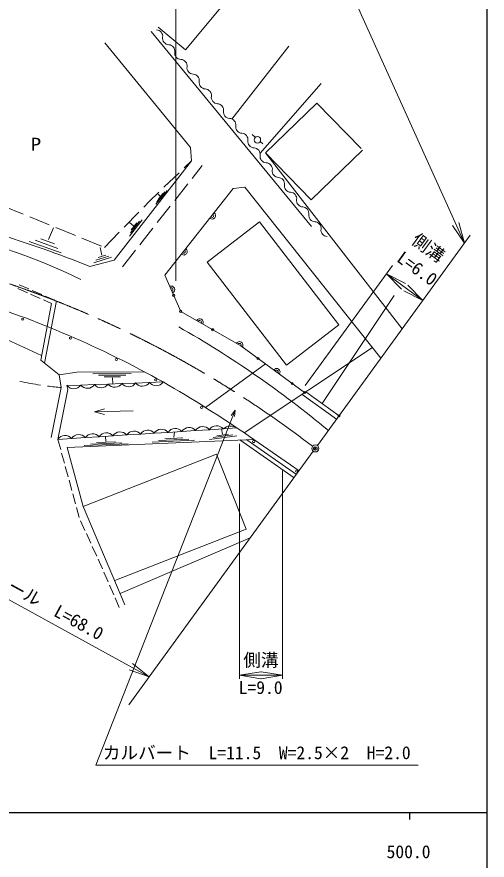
# Model space of a CAD drawing. Units: millimetres, scale not verified. Extents: x 40000 to 680000, y 20000 to 380000.
# Drawn here: x 512242 to 579000, y 198249 to 317958 of the extents above; entities that cross this region are included whole.
import ezdxf
from ezdxf.enums import TextEntityAlignment as Align

# ---------------------------------------------------------------- set-up
doc = ezdxf.new("R2010")
doc.units = ezdxf.units.MM
doc.header["$LTSCALE"] = 1000
doc.header["$PDMODE"] = 32
doc.header["$PDSIZE"] = 500
doc.linetypes.add('CHAIN', pattern=[18.5, 12, -1.5, 3.5, -1.5])
for name, color, linetype, lineweight in [('M-BGD', 7, 'Continuous', 13), ('M-BMK', 2, 'CHAIN', 13), ('M-STR-HTXT', 7, 'Continuous', 13), ('M-TTL-BAND', 7, 'Continuous', 25), ('M-WORK', 1, 'Continuous', 13)]:
    doc.layers.add(name, color=color, linetype=linetype, lineweight=lineweight)
doc.layers.add('M-OTRS', color=6, linetype='Continuous')
doc.styles.add('ＭＳ ゴシック', font='')
doc.styles.get('ＭＳ ゴシック').set_extended_font_data('MS Gothic')

# ---------------------------------------------------------------- blocks, each defined once
blk = doc.blocks.new('open_arrow')
at = {"color": 0, "linetype": 'Continuous', "lineweight": -2}
blk.add_lwpolyline([(7.5, 1.25), (0, 0), (7.5, -1.25)], dxfattribs=at)

msp = doc.modelspace()

# ---------------------------------------------------------------- linework, layer by layer
at = {"layer": 'M-BGD'}
msp.add_circle((554607, 256688), 500, dxfattribs=at)
at = {"layer": 'M-BMK'}
msp.add_arc((462771, 138087), 150000, 52.43954, 84.04307, dxfattribs=at)
at = {"layer": 'M-OTRS'}
msp.add_point((554607, 256688), dxfattribs=at)
at = {"layer": 'M-STR-HTXT'}
for q in [(542661, 261387), (543127, 261204)]:
    msp.add_line((543223, 262134), q, dxfattribs=at)
msp.add_lwpolyline([(543223, 262134), (523449, 211732), (569199, 211732)], dxfattribs=at)
at = {"layer": 'M-TTL-BAND'}
for p, q in [((579000, 20000), (579000, 370000)), ((40000, 205000), (579000, 205000)), ((568000, 205000), (568000, 204000))]:
    msp.add_line(p, q, dxfattribs=at)
at = {"layer": 'M-WORK'}
for p, q in [((534798, 280496), (534798, 331670)), ((555770, 330170), (575776, 285817)), ((541410, 319581), (536195, 313283)), ((532311, 316500), (536195, 313283)), ((531314, 315891), (554074, 288192)), ((536885, 299401), (524723, 314287)), ((550849, 313819), (542778, 303458)), ((555428, 308476), (546766, 298594)), ((554817, 305721), (547537, 298635)), ((554817, 305721), (561109, 299258)), ((546112, 300847), (545647, 301259)), ((537026, 297511), (536885, 299401)), ((547143, 299936), (546779, 300258)), ((547537, 298635), (554032, 291962)), ((547537, 298635), (566946, 273667)), ((561312, 299049), (554032, 291962)), ((537026, 297511), (526041, 283442)), ((536006, 296532), (537026, 297511)), ((533122, 293761), (535285, 295839)), ((537119, 295034), (538564, 296870)), ((533569, 293312), (531976, 291368)), ((542966, 293588), (533265, 281285)), ((534646, 291890), (536501, 294248)), ((542966, 293588), (544608, 293777)), ((544608, 293777), (563923, 269507)), ((530971, 291694), (532401, 293068)), ((533271, 293100), (532133, 291711)), ((532973, 292888), (532290, 292055)), ((532585, 292516), (532302, 292779)), ((510365, 291100), (513141, 289962)), ((530261, 290965), (530971, 291694)), ((532173, 288746), (534028, 291104)), ((527470, 288100), (529564, 290249)), ((514067, 289583), (516843, 288446)), ((530049, 289152), (528228, 286827)), ((528780, 288303), (528243, 288772)), ((529655, 288938), (528354, 287277)), ((529260, 288723), (528480, 287726)), ((539254, 283121), (546706, 288858)), ((557967, 274230), (546706, 288858)), ((516738, 286359), (517434, 287999)), ((517768, 288067), (520544, 286929)), ((524679, 285235), (526772, 287384)), ((529701, 285602), (531555, 287960)), ((518065, 285091), (514831, 286260)), ((517592, 285735), (515651, 286436)), ((521469, 286550), (524245, 285413)), ((576603, 286955), (554901, 257092)), ((518537, 284447), (514010, 286084)), ((524283, 284153), (524077, 285239)), ((525693, 283835), (523146, 283023)), ((525278, 283991), (523459, 283411)), ((524863, 284146), (523771, 283798)), ((527228, 282458), (529082, 284816)), ((526041, 283442), (522605, 282519)), ((539254, 283121), (550515, 268493)), ((565577, 282683), (553182, 265627)), ((564695, 281469), (569879, 277702)), ((533265, 281285), (535497, 276153)), ((512361, 279383), (513734, 278779)), ((512582, 279941), (513955, 279337)), ((514413, 279136), (515786, 278532)), ((498261, 277939), (515758, 269868)), ((514192, 278578), (515565, 277974)), ((516023, 277773), (517171, 277268)), ((516243, 278331), (517617, 277728)), ((565793, 278422), (555584, 263050)), ((515636, 269225), (517171, 277268)), ((516165, 268797), (517850, 277625)), ((535497, 276153), (544021, 271249)), ((557967, 274230), (550515, 268493)), ((544021, 271249), (553097, 264628)), ((562723, 271014), (544495, 258921)), ((515636, 269225), (518227, 267130)), ((539011, 262512), (547529, 268690)), ((518227, 267130), (520753, 267543)), ((518227, 267130), (518552, 265339)), ((520753, 267543), (530353, 267569)), ((523016, 267285), (528491, 267309)), ((523815, 267073), (527726, 267090)), ((521304, 265691), (523253, 265764)), ((523253, 265764), (525201, 265837)), ((524614, 266861), (526961, 266872)), ((525201, 265837), (527149, 265910)), ((525799, 266723), (525867, 265862)), ((527149, 265910), (529098, 265982)), ((529098, 265982), (531046, 266055)), ((531046, 266055), (532995, 266128)), ((518552, 265339), (517124, 258254)), ((519496, 265056), (518068, 257972)), ((519356, 265618), (521304, 265691)), ((519356, 265618), (519496, 265056)), ((553259, 264736), (557972, 261319)), ((552756, 264359), (557620, 260833)), ((523273, 261885), (524679, 262324)), ((528757, 262008), (523273, 261885)), ((523273, 261885), (524697, 261509)), ((525887, 258475), (527842, 258601)), ((527842, 258601), (529797, 258726)), ((529797, 258726), (531752, 258852)), ((531752, 258852), (533707, 258978)), ((533707, 258978), (535662, 259104)), ((534529, 258252), (534619, 259037)), ((535662, 259104), (537617, 259230)), ((537617, 259230), (539571, 259356)), ((539571, 259356), (541526, 259481)), ((542881, 258606), (540096, 258237)), ((542287, 258717), (540616, 258495)), ((541427, 258729), (541280, 259466)), ((541526, 259481), (543481, 259607)), ((518068, 257972), (520023, 258097)), ((518068, 257972), (518463, 256524)), ((519365, 256822), (545857, 257982)), ((520023, 258097), (521978, 258223)), ((521978, 258223), (523933, 258349)), ((527129, 257485), (522683, 257309)), ((526230, 257628), (523562, 257522)), ((523933, 258349), (525887, 258475)), ((524889, 257694), (524848, 258408)), ((537477, 257863), (531461, 257593)), ((536640, 258021), (532343, 257828)), ((535803, 258179), (533224, 258063)), ((543475, 258496), (539575, 257979)), ((543880, 257895), (551608, 252520)), ((544869, 257938), (551951, 253012)), ((545289, 258377), (552294, 253505)), ((521666, 248450), (519365, 256822)), ((528029, 257341), (521804, 257095)), ((554313, 256283), (528150, 220282)), ((543867, 257349), (543867, 224000)), ((518594, 256042), (518989, 254595)), ((521666, 248450), (540602, 255874)), ((540602, 255874), (544773, 245234)), ((519121, 254113), (519516, 252665)), ((549931, 253570), (549931, 224000)), ((519647, 252183), (520042, 250736)), ((520174, 250254), (520568, 248806)), ((520700, 248324), (521095, 246877)), ((527586, 234497), (521666, 248450)), ((521283, 246415), (521908, 245052)), ((494558, 244249), (531044, 224264)), ((522117, 244597), (522741, 243234)), ((544773, 245234), (526131, 237926)), ((526911, 236087), (545382, 243994)), ((522950, 242779), (523575, 241415)), ((523783, 240961), (524408, 239597)), ((524606, 239138), (525197, 237760)), ((525395, 237300), (525986, 235922)), ((526183, 235462), (526759, 234120)), ((543867, 224500), (549931, 224500))]:
    msp.add_line(p, q, dxfattribs=at)
for centre, radius in [((546401, 300502), 450), ((534509, 278425), 150), ((535497, 276153), 150), ((513075, 275048), 150), ((540030, 273545), 150), ((519841, 272341), 150), ((526362, 269318), 150), ((546467, 269465), 150), ((531951, 266436), 150), ((551329, 265917), 150), ((553097, 264628), 150), ((538472, 262534), 150), ((557972, 261319), 150), ((545853, 257665), 150), ((551934, 253465), 150)]:
    msp.add_circle(centre, radius, dxfattribs=at)
for centre, radius, start, end in [((532027, 315187), 919, 351.8758, 87.21558), ((533846, 314927), 919, 171.8758, 267.21558), ((533756, 313092), 919, 351.8758, 87.21558), ((535575, 312832), 919, 171.8758, 267.21558), ((535486, 310997), 919, 351.8758, 87.21558), ((537305, 310738), 919, 171.8758, 267.21558), ((537215, 308903), 919, 351.8758, 87.21558), ((539034, 308643), 919, 171.8758, 267.21558), ((538945, 306808), 919, 351.8758, 87.21558), ((540763, 306549), 919, 171.8758, 267.21558), ((540674, 304714), 919, 351.8758, 87.21558), ((542493, 304454), 919, 171.8758, 267.21558), ((542404, 302619), 919, 351.8758, 87.21558), ((544222, 302360), 919, 171.8758, 267.21558), ((544133, 300525), 919, 351.8758, 87.21558), ((545952, 300265), 919, 171.8758, 267.21558), ((545862, 298430), 919, 351.8758, 87.21558), ((547681, 298170), 919, 171.8758, 267.21558), ((547592, 296335), 919, 351.8758, 87.21558), ((549411, 296076), 919, 171.8758, 267.21558), ((549321, 294241), 919, 351.8758, 87.21558), ((551140, 293981), 919, 171.8758, 267.21558), ((551051, 292146), 919, 351.8758, 87.21558), ((552869, 291887), 919, 171.8758, 267.21558), ((552780, 290052), 919, 351.8758, 87.21558), ((461119, 129505), 164905, 68.10816, 77.98369), ((539938, 289748), 500, 231.7417, 51.7417), ((539938, 289748), 250, 231.7417, 51.7417), ((554599, 289792), 919, 171.8758, 267.21558), ((554510, 287957), 919, 351.8758, 87.21558), ((488932, 216657), 71729, 63.15176, 81.58596), ((556328, 287698), 919, 171.8758, 267.21558), ((535913, 284644), 500, 231.7417, 51.7417), ((535913, 284644), 250, 231.7417, 51.7417), ((534151, 279247), 500, 293.50574, 113.50574), ((534151, 279247), 250, 293.50574, 113.50574), ((462640, 140325), 144139, 60.78422, 72.71711), ((538207, 274594), 500, 330.09, 150.09), ((538207, 274594), 250, 330.09, 150.09), ((462737, 146652), 146490, 50.22403, 60.34566), ((543841, 271353), 500, 326.46165, 150.09), ((543841, 271353), 250, 329.04196, 150.09), ((549104, 267541), 500, 323.88656, 143.88656), ((549104, 267541), 250, 323.88656, 143.88656), ((522446, 311617), 46442, 257.82995, 261.53104), ((522252, 266427), 1200, 217.83456, 326.44587), ((524201, 266500), 1200, 217.83456, 326.44587), ((526149, 266573), 1200, 217.83456, 326.44587), ((528097, 266646), 1200, 217.83456, 326.44587), ((530046, 266719), 1200, 217.83456, 326.44587), ((531994, 266792), 1200, 217.83456, 326.44587), ((445215, 113269), 176270, 55.40792, 60.13329), ((522446, 311617), 46442, 262.76473, 265.19028), ((520304, 266355), 1200, 217.83456, 326.44587), ((538640, 258585), 1209, 39.5952, 147.77026), ((540594, 258711), 1209, 39.5952, 147.77026), ((542588, 258238), 1635, 56.87718, 130.48828), ((521046, 257452), 1209, 39.5952, 147.77026), ((523001, 257578), 1209, 39.5952, 147.77026), ((524956, 257704), 1209, 39.5952, 147.77026), ((526910, 257830), 1209, 39.5952, 147.77026), ((528865, 257956), 1209, 39.5952, 147.77026), ((530820, 258082), 1209, 39.5952, 147.77026), ((532775, 258207), 1209, 39.5952, 147.77026), ((534730, 258333), 1209, 39.5952, 147.77026), ((536685, 258459), 1209, 39.5952, 147.77026), ((519091, 257327), 1209, 39.5952, 147.77026)]:
    msp.add_arc(centre, radius, start, end, dxfattribs=at)

# ---------------------------------------------------------------- block references
at = {"layer": 'M-WORK', "xscale": 400, "yscale": 400}
for p, rotation in [((575776, 285817), 114.3), ((564695, 281469), 324), ((569879, 277702), 144), ((531044, 224264), 151.3), ((549931, 224500), 180)]:
    msp.add_blockref('open_arrow', p, dxfattribs=dict(at, rotation=rotation))
msp.add_blockref('open_arrow', (543867, 224500), dxfattribs=at)

# ---------------------------------------------------------------- texts
at = {"layer": 'M-STR-HTXT', "style": 'ＭＳ ゴシック'}
msp.add_text('カルバート\u3000L=11.5\u3000W=2.5×2\u3000H=2.0', height=1833, dxfattribs=at).set_placement((524449, 212032), align=Align.BOTTOM_LEFT)
at = {"layer": 'M-TTL-BAND', "style": 'ＭＳ ゴシック'}
msp.add_text('500.0', height=1833, dxfattribs=at).set_placement((567844, 199445), align=Align.MIDDLE_CENTER)
at = {"layer": 'M-WORK', "style": 'ＭＳ ゴシック', "width": 1.2}
msp.add_text('P', height=1833, dxfattribs=at).set_placement((514202, 298419), align=Align.BOTTOM_LEFT)
at = {"layer": 'M-WORK', "style": 'ＭＳ ゴシック'}
for s, rotation, p in [('側溝', 323.993, (569798, 284006)), ('L=6.0', 323.993, (568220, 281064)), ('ガードレール\u3000L=68.0', 331.289, (512670, 234924))]:
    msp.add_text(s, height=1833, rotation=rotation, dxfattribs=at).set_placement(p, align=Align.BOTTOM_CENTER)
for s, p in [('側溝', (546883, 225188)), ('L=9.0', (546850, 221288))]:
    msp.add_text(s, height=1833, dxfattribs=at).set_placement(p, align=Align.BOTTOM_CENTER)

doc.saveas('drawing.dxf')
